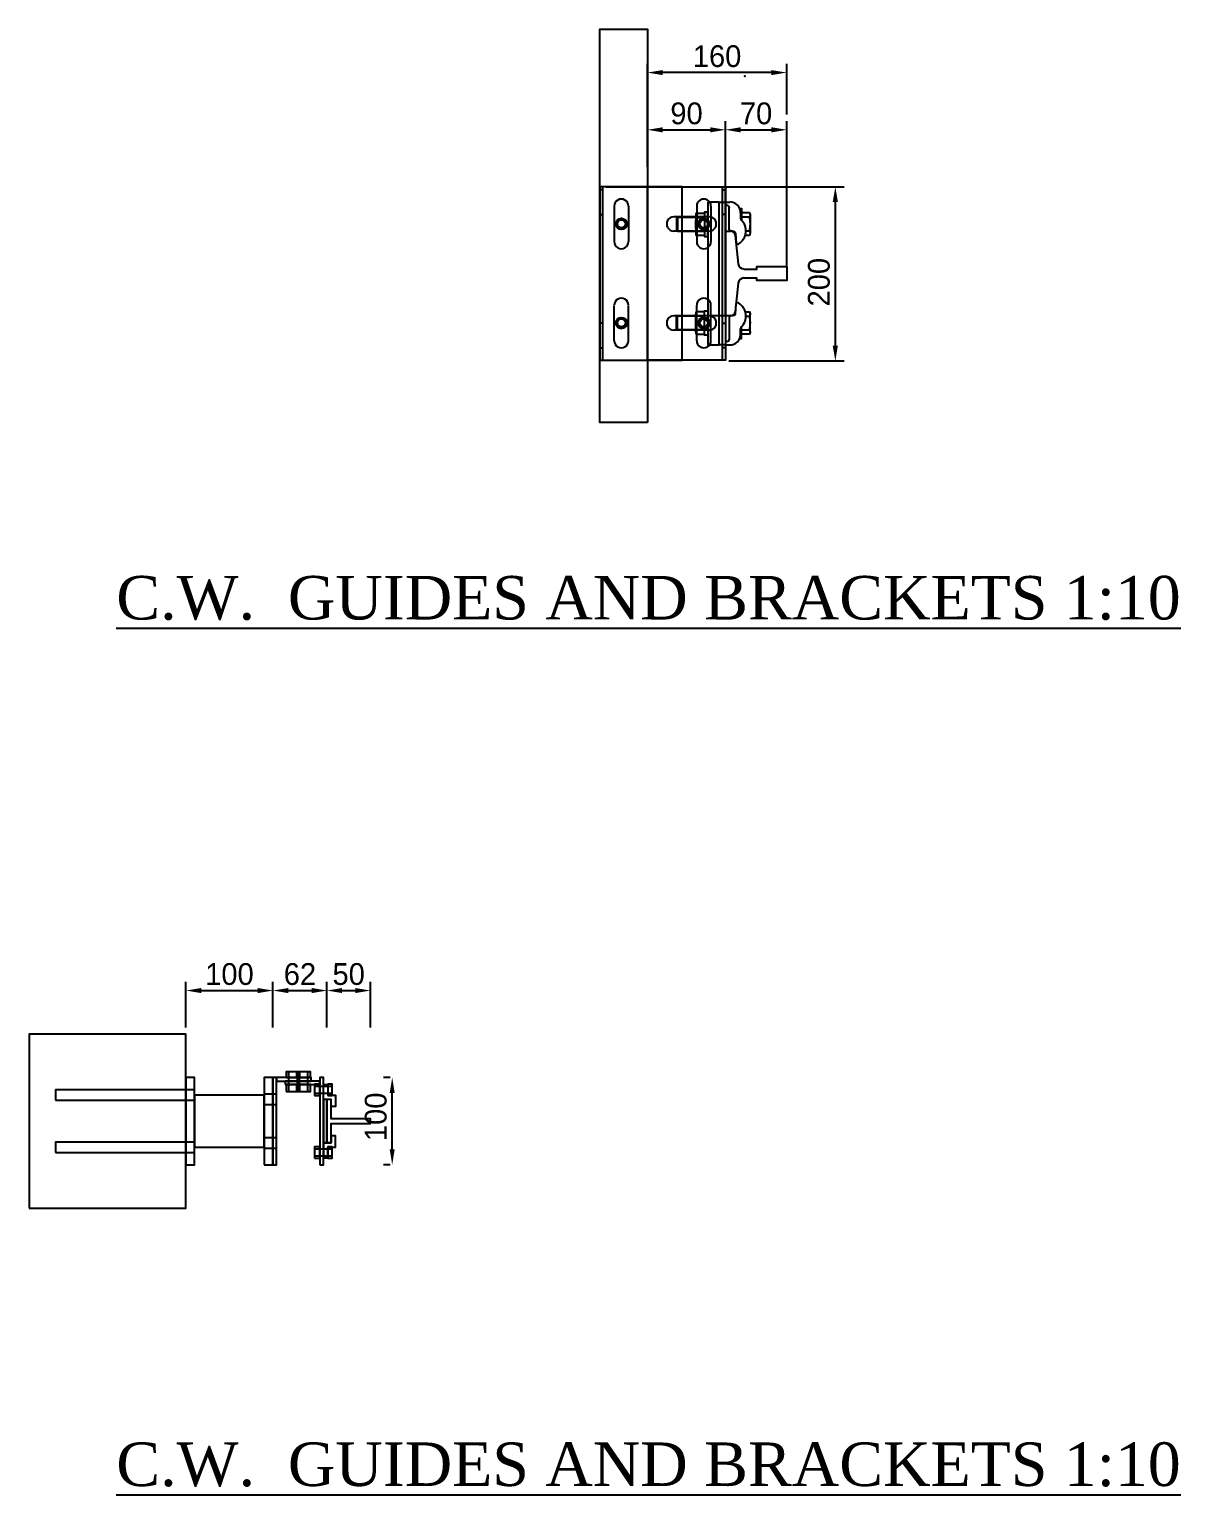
# Model space of a CAD drawing. Header units: millimetres. Extents: x -665 to 1025160, y -28012 to 4210.
# Drawn here: x 1006077 to 1007400, y 46 to 1729 of the extents above; entities that cross this region are included whole.
import ezdxf

# ---------------------------------------------------------------- set-up
doc = ezdxf.new("R2010")
doc.units = ezdxf.units.MM
for name, color, linetype in [('A-DIMS', 7, 'Continuous'), ('A-WALL', 7, 'Continuous'), ('PDF_0', 7, 'Continuous'), ('PDF_001', 7, 'Continuous'), ('PDF_gide rail', 7, 'Continuous'), ('S-ANCHOR', 7, 'Continuous'), ('S-BEAM', 7, 'Continuous'), ('S-BRACKET', 7, 'Continuous'), ('S-CLIP', 7, 'Continuous'), ('S-RAIL', 7, 'Continuous')]:
    doc.layers.add(name, color=color, linetype=linetype)
doc.styles.add('SM_STANDARD', font='arial.ttf')
doc.dimstyles.new('ISO-25', dxfattribs={"dimtxt": 2.5, "dimasz": 2.5, "dimexe": 1.25, "dimexo": 0.625, "dimtad": 1, "dimtxsty": 'Standard', "dimcen": 2.5, "dimadec": 0, "dimazin": 0, "dimtfac": 1, "dimtmove": 0, "dimatfit": 3, "dimfxl": 1, "dimarcsym": 0})

# ---------------------------------------------------------------- blocks, each defined once
blk = doc.blocks.new('SM_RAIL_BRACKET_PLAN_T50_50_5_50x40x4_P4_C40x25x5_B8_CW_ARM_G100')
at = {"layer": 'S-BRACKET'}
for points in [[(0, -50), (4, -50), (4, 50), (0, 50)], [(4, 46), (44, 46), (44, 50), (4, 50)], [(14, 42), (54, 42), (54, 46), (14, 46)], [(54, -50), (58, -50), (58, 50), (54, 50)], [(58, -25), (62, -25), (62, 25), (58, 25)]]:
    blk.add_lwpolyline(points, close=True, dxfattribs=at)
at = {"layer": 'S-CLIP'}
for points in [[(15, 50), (31, 50), (31, 56.5), (15, 56.5)], [(18, 34), (28, 34), (28, 56.5), (18, 56.5)], [(27, 50), (43, 50), (43, 56.5), (27, 56.5)], [(30, 34), (40, 34), (40, 56.5), (30, 56.5)], [(15, 34), (31, 34), (31, 42), (15, 42)], [(27, 34), (43, 34), (43, 42), (27, 42)], [(47.6, 29.6), (54, 29.6), (54, 42.4), (47.6, 42.4)], [(47.6, 32), (68.2, 32), (68.2, 40), (47.6, 40)], [(58, 25), (58, 42), (63, 42), (63, 30), (72, 30), (72, 17), (67, 17), (67, 25)], [(63, 29.6), (68.2, 29.6), (68.2, 42.4), (63, 42.4)], [(47.6, -42.4), (54, -42.4), (54, -29.6), (47.6, -29.6)], [(47.6, -40), (68.2, -40), (68.2, -32), (47.6, -32)], [(58, -25), (58, -42), (63, -42), (63, -30), (72, -30), (72, -17), (67, -17), (67, -25)], [(63, -42.4), (68.2, -42.4), (68.2, -29.6), (63, -29.6)]]:
    blk.add_lwpolyline(points, close=True, dxfattribs=at)
blk = doc.blocks.new('SM_RAIL_T50_50_5')
at = {"layer": 'S-RAIL'}
blk.add_lwpolyline([(0, -25), (5, -25), (5, -2.5), (50, -2.5), (50, 2.5), (5, 2.5), (5, 25), (0, 25)], close=True, dxfattribs=at)
blk = doc.blocks.new('*D89')
at = {"layer": 'A-DIMS', "color": 0, "lineweight": -2, "transparency": 16777216}
for p, q in [((1006257, 582.5), (1006257, 635)), ((1006274.5, 625), (1006339.5, 625)), ((1006357, 582.5), (1006357, 635))]:
    blk.add_line(p, q, dxfattribs=at)
at = {"layer": 'A-DIMS', "color": 0, "transparency": 16777216}
for points in [[(1006274.5, 627.9), (1006274.5, 622.1), (1006257, 625)], [(1006339.5, 627.9), (1006339.5, 622.1), (1006357, 625)]]:
    blk.add_solid(points, dxfattribs=at)
at = {"layer": 'Defpoints', "color": 0, "transparency": 16777216}
for p in [(1006357, 625), (1006257, 575), (1006357, 575)]:
    blk.add_point(p, dxfattribs=at)
at = {"layer": 'A-DIMS', "color": 0, "transparency": 16777216, "insert": (1006307, 643.8), "char_height": 25, "attachment_point": 5}
blk.add_mtext('100', dxfattribs=at)
blk = doc.blocks.new('*D90')
at = {"layer": 'A-DIMS', "color": 0, "lineweight": -2, "transparency": 16777216}
for p, q in [((1006357, 582.5), (1006357, 635)), ((1006374.5, 625), (1006401.5, 625)), ((1006419, 582.5), (1006419, 635))]:
    blk.add_line(p, q, dxfattribs=at)
at = {"layer": 'A-DIMS', "color": 0, "transparency": 16777216}
for points in [[(1006374.5, 627.9), (1006374.5, 622.1), (1006357, 625)], [(1006401.5, 627.9), (1006401.5, 622.1), (1006419, 625)]]:
    blk.add_solid(points, dxfattribs=at)
at = {"layer": 'Defpoints', "color": 0, "transparency": 16777216}
for p in [(1006419, 625), (1006357, 575), (1006419, 575)]:
    blk.add_point(p, dxfattribs=at)
at = {"layer": 'A-DIMS', "color": 0, "transparency": 16777216, "insert": (1006388, 643.8), "char_height": 25, "attachment_point": 5}
blk.add_mtext('62', dxfattribs=at)
blk = doc.blocks.new('*D91')
at = {"layer": 'A-DIMS', "color": 0, "lineweight": -2, "transparency": 16777216}
for p, q in [((1006419, 582.5), (1006419, 635)), ((1006436.5, 625), (1006451.5, 625)), ((1006469, 582.5), (1006469, 635))]:
    blk.add_line(p, q, dxfattribs=at)
at = {"layer": 'A-DIMS', "color": 0, "transparency": 16777216}
for points in [[(1006436.5, 627.9), (1006436.5, 622.1), (1006419, 625)], [(1006451.5, 627.9), (1006451.5, 622.1), (1006469, 625)]]:
    blk.add_solid(points, dxfattribs=at)
at = {"layer": 'Defpoints', "color": 0, "transparency": 16777216}
for p in [(1006469, 625), (1006419, 575), (1006469, 575)]:
    blk.add_point(p, dxfattribs=at)
at = {"layer": 'A-DIMS', "color": 0, "transparency": 16777216, "insert": (1006444, 643.8), "char_height": 25, "attachment_point": 5}
blk.add_mtext('50', dxfattribs=at)
blk = doc.blocks.new('*D92')
at = {"layer": 'A-DIMS', "color": 0, "lineweight": -2, "transparency": 16777216}
for p, q in [((1006491.5, 525), (1006484, 525)), ((1006494, 442.5), (1006494, 507.5)), ((1006491.5, 425), (1006484, 425))]:
    blk.add_line(p, q, dxfattribs=at)
at = {"layer": 'A-DIMS', "color": 0, "transparency": 16777216}
for points in [[(1006491.1, 507.5), (1006496.9, 507.5), (1006494, 525)], [(1006491.1, 442.5), (1006496.9, 442.5), (1006494, 425)]]:
    blk.add_solid(points, dxfattribs=at)
at = {"layer": 'Defpoints', "color": 0, "transparency": 16777216}
for p in [(1006494, 525), (1006499, 525), (1006499, 425)]:
    blk.add_point(p, dxfattribs=at)
at = {"layer": 'A-DIMS', "color": 0, "transparency": 16777216, "insert": (1006475.2, 480), "char_height": 25, "attachment_point": 5, "rotation": 90}
blk.add_mtext('100', dxfattribs=at)
blk = doc.blocks.new('*D100')
at = {"layer": 'A-DIMS', "color": 0, "lineweight": -2, "transparency": 16777216}
for p, q in [((1006787.4, 1571.1), (1006787.4, 1623.6)), ((1006876.9, 1571.1), (1006876.9, 1623.6)), ((1006804.9, 1613.6), (1006859.4, 1613.6))]:
    blk.add_line(p, q, dxfattribs=at)
at = {"layer": 'A-DIMS', "color": 0, "transparency": 16777216}
for points in [[(1006804.9, 1616.5), (1006804.9, 1610.6), (1006787.4, 1613.6)], [(1006859.4, 1616.5), (1006859.4, 1610.6), (1006876.9, 1613.6)]]:
    blk.add_solid(points, dxfattribs=at)
at = {"layer": 'Defpoints', "color": 0, "transparency": 16777216}
for p in [(1006876.9, 1613.6), (1006787.4, 1563.6), (1006876.9, 1563.6)]:
    blk.add_point(p, dxfattribs=at)
at = {"layer": 'A-DIMS', "color": 0, "transparency": 16777216, "insert": (1006832.2, 1632.3), "char_height": 25, "attachment_point": 5}
blk.add_mtext('90', dxfattribs=at)
blk = doc.blocks.new('*D101')
at = {"layer": 'A-DIMS', "color": 0, "lineweight": -2, "transparency": 16777216}
for p, q in [((1006876.9, 1469.5), (1006876.9, 1623.6)), ((1006947.3, 1457.7), (1006947.3, 1623.6)), ((1006894.4, 1613.6), (1006929.8, 1613.6))]:
    blk.add_line(p, q, dxfattribs=at)
at = {"layer": 'A-DIMS', "color": 0, "transparency": 16777216}
for points in [[(1006894.4, 1616.5), (1006894.4, 1610.6), (1006876.9, 1613.6)], [(1006929.8, 1616.5), (1006929.8, 1610.6), (1006947.3, 1613.6)]]:
    blk.add_solid(points, dxfattribs=at)
at = {"layer": 'Defpoints', "color": 0, "transparency": 16777216}
for p in [(1006947.3, 1613.6), (1006876.9, 1462), (1006947.3, 1450.2)]:
    blk.add_point(p, dxfattribs=at)
at = {"layer": 'A-DIMS', "color": 0, "transparency": 16777216, "insert": (1006912.1, 1632.3), "char_height": 25, "attachment_point": 5}
blk.add_mtext('70', dxfattribs=at)
blk = doc.blocks.new('*D102')
at = {"layer": 'A-DIMS', "color": 0, "lineweight": -2, "transparency": 16777216}
for p, q in [((1006739.9, 1548.2), (1007013.2, 1548.2)), ((1007003.2, 1365.6), (1007003.2, 1530.7)), ((1006880.9, 1348.1), (1007013.2, 1348.1))]:
    blk.add_line(p, q, dxfattribs=at)
at = {"layer": 'A-DIMS', "color": 0, "transparency": 16777216}
for points in [[(1007000.2, 1530.7), (1007006.1, 1530.7), (1007003.2, 1548.2)], [(1007000.2, 1365.6), (1007006.1, 1365.6), (1007003.2, 1348.1)]]:
    blk.add_solid(points, dxfattribs=at)
at = {"layer": 'Defpoints', "color": 0, "transparency": 16777216}
for p in [(1006732.4, 1548.2), (1007003.2, 1548.2), (1006873.4, 1348.1)]:
    blk.add_point(p, dxfattribs=at)
at = {"layer": 'A-DIMS', "color": 0, "transparency": 16777216, "insert": (1006984.4, 1438.6), "char_height": 25, "attachment_point": 5, "rotation": 90}
blk.add_mtext('200', dxfattribs=at)
blk = doc.blocks.new('*D104')
at = {"layer": 'A-DIMS', "color": 0, "lineweight": -2, "transparency": 16777216}
for p, q in [((1006787.4, 1621.1), (1006787.4, 1689.3)), ((1006947.3, 1631.1), (1006947.3, 1689.3)), ((1006929.8, 1679.3), (1006804.9, 1679.3))]:
    blk.add_line(p, q, dxfattribs=at)
at = {"layer": 'A-DIMS', "color": 0, "transparency": 16777216}
for points in [[(1006804.9, 1682.2), (1006804.9, 1676.4), (1006787.4, 1679.3)], [(1006929.8, 1682.2), (1006929.8, 1676.4), (1006947.3, 1679.3)]]:
    blk.add_solid(points, dxfattribs=at)
at = {"layer": 'Defpoints', "color": 0, "transparency": 16777216}
for p in [(1006787.4, 1679.3), (1006947.3, 1623.6), (1006787.4, 1613.6)]:
    blk.add_point(p, dxfattribs=at)
at = {"layer": 'A-DIMS', "color": 0, "transparency": 16777216, "insert": (1006867.3, 1698), "char_height": 25, "attachment_point": 5}
blk.add_mtext('160', dxfattribs=at)

msp = doc.modelspace()

# ---------------------------------------------------------------- linework, layer by layer
msp.add_line((1006947.28, 1456.552), (1006947.28, 1440.552))
msp.add_point((1006899.121, 1675.366))
at = {"layer": 'A-WALL'}
for points in [[(1006787.405, 1277.314), (1006732.405, 1277.314), (1006732.405, 1729.001), (1006787.405, 1729.001)], [(1006077, 375), (1006257, 375), (1006257, 575), (1006077, 575)]]:
    msp.add_lwpolyline(points, close=True, dxfattribs=at)
at = {"layer": 'PDF_0', "lineweight": 25, "transparency": 33554666}
for points in [[(1006732.405, 1548.177), (1006732.405, 1349.052), (1006827.155, 1349.052), (1006827.155, 1548.177)], [(1006827.155, 1349.052), (1006827.155, 1548.177), (1006732.405, 1548.177), (1006732.405, 1349.052)], [(1006735.905, 1516.177), (1006735.905, 1544.552), (1006732.405, 1544.552), (1006732.405, 1516.177)], [(1006735.905, 1516.177), (1006735.905, 1544.552), (1006732.405, 1544.552), (1006732.405, 1516.177)], [(1006876.905, 1548.177), (1006876.905, 1349.052), (1006787.405, 1349.052), (1006787.405, 1548.177)], [(1006876.905, 1548.177), (1006876.905, 1349.052), (1006827.155, 1349.052), (1006827.155, 1548.177)], [(1006827.155, 1349.052), (1006827.155, 1548.177), (1006876.905, 1548.177), (1006876.905, 1349.052)], [(1006873.405, 1516.177), (1006873.405, 1544.552), (1006876.905, 1544.552), (1006876.905, 1516.177)], [(1006873.405, 1516.177), (1006873.405, 1544.552), (1006876.905, 1544.552), (1006876.905, 1516.177)], [(1006856.78, 1519.052), (1006852.78, 1519.052), (1006852.78, 1490.927), (1006856.78, 1490.927)], [(1006856.78, 1519.052), (1006852.78, 1519.052), (1006852.78, 1490.927), (1006856.78, 1490.927)], [(1006856.78, 1530.552), (1006856.78, 1366.552), (1006869.78, 1366.552), (1006869.78, 1530.552), (1006876.905, 1530.552), (1006876.905, 1366.552), (1006869.78, 1366.552), (1006869.78, 1530.552)], [(1006856.78, 1530.552), (1006856.78, 1366.552), (1006869.78, 1366.552), (1006869.78, 1530.552), (1006876.905, 1530.552), (1006876.905, 1366.552), (1006869.78, 1366.552), (1006869.78, 1530.552)], [(1006856.78, 1377.677), (1006852.78, 1377.677), (1006852.78, 1405.802), (1006856.78, 1405.802)], [(1006856.78, 1377.677), (1006852.78, 1377.677), (1006852.78, 1405.802), (1006856.78, 1405.802)], [(1006735.905, 1363.177), (1006735.905, 1391.677), (1006732.405, 1391.677), (1006732.405, 1363.177)], [(1006735.905, 1363.177), (1006735.905, 1391.677), (1006732.405, 1391.677), (1006732.405, 1363.177)], [(1006735.905, 1363.177), (1006735.905, 1391.677), (1006732.405, 1391.677), (1006732.405, 1363.177)], [(1006735.905, 1363.177), (1006735.905, 1391.677), (1006732.405, 1391.677), (1006732.405, 1363.177)], [(1006873.405, 1363.177), (1006873.405, 1391.677), (1006876.905, 1391.677), (1006876.905, 1363.177)], [(1006873.405, 1363.177), (1006873.405, 1391.677), (1006876.905, 1391.677), (1006876.905, 1363.177)], [(1006873.405, 1363.177), (1006873.405, 1391.677), (1006876.905, 1391.677), (1006876.905, 1363.177)], [(1006873.405, 1363.177), (1006873.405, 1391.677), (1006876.905, 1391.677), (1006876.905, 1363.177)]]:
    msp.add_lwpolyline(points, close=True, dxfattribs=at)
for points in [[(1006735.905, 1349.052), (1006735.905, 1548.177)], [(1006735.905, 1349.052), (1006735.905, 1548.177)], [(1006873.405, 1349.052), (1006873.405, 1548.177)], [(1006873.405, 1349.052), (1006873.405, 1548.177)], [(1006732.155, 1514.802), (1006732.155, 1514.802)], [(1006732.155, 1514.802), (1006732.155, 1514.802)], [(1006749.155, 1525.802), (1006749.155, 1485.177)], [(1006749.155, 1525.802), (1006749.155, 1485.177)], [(1006765.405, 1525.802), (1006765.405, 1485.177)], [(1006765.405, 1525.802), (1006765.405, 1485.177)], [(1006842.78, 1515.427), (1006842.78, 1494.677)], [(1006842.78, 1515.427), (1006842.78, 1494.677)], [(1006843.78, 1517.802), (1006852.78, 1517.802)], [(1006843.78, 1517.802), (1006852.78, 1517.802)], [(1006843.905, 1525.802), (1006843.905, 1485.177)], [(1006843.905, 1525.802), (1006843.905, 1485.177)], [(1006860.155, 1525.802), (1006860.155, 1485.177)], [(1006860.155, 1525.802), (1006860.155, 1485.177)], [(1006878.78, 1526.552), (1006876.905, 1526.552), (1006876.905, 1530.552), (1006881.78, 1530.552)], [(1006876.905, 1530.552), (1006876.905, 1530.552)], [(1006878.78, 1526.552), (1006876.905, 1526.552), (1006876.905, 1530.552), (1006881.78, 1530.552)], [(1006876.905, 1530.552), (1006876.905, 1530.552)], [(1006880.28, 1530.552), (1006880.28, 1530.552)], [(1006880.28, 1530.552), (1006880.28, 1530.552)], [(1006881.28, 1499.052), (1006881.28, 1524.052)], [(1006881.28, 1499.052), (1006881.28, 1524.052)], [(1006893.28, 1523.052), (1006895.28, 1523.052), (1006895.28, 1509.677)], [(1006893.28, 1523.052), (1006895.28, 1523.052), (1006895.28, 1509.677)], [(1006894.28, 1518.052), (1006894.28, 1511.927)], [(1006894.28, 1518.052), (1006894.28, 1511.927)], [(1006904.405, 1518.177), (1006895.28, 1518.177)], [(1006904.405, 1518.177), (1006895.28, 1518.177)], [(1006905.405, 1515.802), (1006905.405, 1495.052)], [(1006905.405, 1515.802), (1006905.405, 1495.052)], [(1006858.155, 1513.552), (1006817.53, 1513.552)], [(1006858.155, 1513.552), (1006817.53, 1513.552)], [(1006821.655, 1513.052), (1006821.655, 1497.052)], [(1006821.655, 1513.052), (1006821.655, 1497.052)], [(1006852.78, 1509.677), (1006856.78, 1508.302)], [(1006852.78, 1509.677), (1006856.78, 1508.302)], [(1006852.78, 1501.802), (1006856.78, 1500.427)], [(1006852.78, 1501.802), (1006856.78, 1500.427)], [(1006904.405, 1513.427), (1006895.28, 1513.427)], [(1006904.405, 1513.427), (1006895.28, 1513.427)], [(1006858.155, 1497.302), (1006817.53, 1497.302)], [(1006858.155, 1497.302), (1006817.53, 1497.302)], [(1006852.78, 1492.302), (1006843.78, 1492.302)], [(1006852.78, 1492.302), (1006843.78, 1492.302)], [(1006886.78, 1496.677), (1006884.905, 1497.052), (1006882.905, 1497.052)], [(1006886.78, 1496.677), (1006884.905, 1497.052), (1006882.905, 1497.052)], [(1006891.28, 1482.302), (1006890.78, 1482.302)], [(1006891.28, 1482.302), (1006890.78, 1482.302)], [(1006899.78, 1492.677), (1006904.405, 1492.677)], [(1006899.78, 1492.677), (1006904.405, 1492.677)], [(1006900.405, 1497.427), (1006904.405, 1497.427)], [(1006900.405, 1497.427), (1006904.405, 1497.427)], [(1006888.405, 1402.302), (1006889.405, 1414.052)], [(1006888.405, 1402.302), (1006889.405, 1414.052)], [(1006891.28, 1414.802), (1006890.78, 1414.802)], [(1006891.28, 1414.802), (1006890.78, 1414.802)], [(1006749.155, 1371.302), (1006749.155, 1411.927)], [(1006749.155, 1371.302), (1006749.155, 1411.927)], [(1006765.405, 1371.302), (1006765.405, 1411.927)], [(1006765.405, 1371.302), (1006765.405, 1411.927)], [(1006858.155, 1399.802), (1006817.53, 1399.802)], [(1006858.155, 1399.802), (1006817.53, 1399.802)], [(1006852.78, 1383.677), (1006821.655, 1383.677), (1006820.655, 1384.677), (1006820.655, 1398.802), (1006821.655, 1399.802), (1006852.78, 1399.802), (1006843.78, 1399.802)], [(1006852.78, 1383.677), (1006821.655, 1383.677), (1006820.655, 1384.677), (1006820.655, 1398.802), (1006821.655, 1399.802), (1006852.78, 1399.802), (1006843.78, 1399.802)], [(1006821.655, 1383.677), (1006821.655, 1399.802)], [(1006821.655, 1383.677), (1006821.655, 1399.802)], [(1006842.78, 1381.302), (1006842.78, 1402.177)], [(1006842.78, 1381.302), (1006842.78, 1402.177)], [(1006852.78, 1404.552), (1006843.78, 1404.552)], [(1006852.78, 1404.552), (1006843.78, 1404.552)], [(1006843.905, 1371.302), (1006843.905, 1411.927)], [(1006843.905, 1371.302), (1006843.905, 1411.927)], [(1006844.155, 1400.302), (1006876.905, 1400.302)], [(1006844.155, 1400.302), (1006876.905, 1400.302)], [(1006860.155, 1371.302), (1006860.155, 1411.927)], [(1006860.155, 1371.302), (1006860.155, 1411.927)], [(1006875.905, 1401.177), (1006875.905, 1401.177)], [(1006875.905, 1401.177), (1006875.905, 1401.177)], [(1006881.28, 1398.052), (1006881.28, 1373.052)], [(1006881.28, 1398.052), (1006881.28, 1373.052)], [(1006886.78, 1400.427), (1006884.905, 1400.052), (1006882.905, 1400.052)], [(1006886.78, 1400.427), (1006884.905, 1400.052), (1006882.905, 1400.052)], [(1006899.78, 1404.427), (1006904.405, 1404.427)], [(1006899.78, 1404.427), (1006904.405, 1404.427)], [(1006900.405, 1399.677), (1006904.405, 1399.677)], [(1006900.405, 1399.677), (1006904.405, 1399.677)], [(1006905.405, 1381.177), (1006905.405, 1402.052)], [(1006905.405, 1381.177), (1006905.405, 1402.052)], [(1006858.155, 1383.552), (1006817.53, 1383.552)], [(1006858.155, 1383.552), (1006817.53, 1383.552)], [(1006852.78, 1395.052), (1006856.78, 1396.427)], [(1006852.78, 1395.052), (1006856.78, 1396.427)], [(1006852.78, 1387.052), (1006856.78, 1388.552)], [(1006852.78, 1387.052), (1006856.78, 1388.552)], [(1006893.28, 1374.052), (1006895.28, 1374.052), (1006895.28, 1387.427)], [(1006893.28, 1374.052), (1006895.28, 1374.052), (1006895.28, 1387.427)], [(1006894.28, 1379.052), (1006894.28, 1385.052)], [(1006894.28, 1379.052), (1006894.28, 1385.052)], [(1006904.405, 1383.552), (1006895.28, 1383.552)], [(1006904.405, 1383.552), (1006895.28, 1383.552)], [(1006843.78, 1379.052), (1006852.78, 1379.052)], [(1006843.78, 1379.052), (1006852.78, 1379.052)], [(1006878.78, 1370.552), (1006876.905, 1370.552)], [(1006878.78, 1370.552), (1006876.905, 1370.552)], [(1006876.905, 1366.552), (1006881.78, 1366.552)], [(1006876.905, 1366.552), (1006881.78, 1366.552)], [(1006880.28, 1366.552), (1006880.28, 1366.552)], [(1006880.28, 1366.552), (1006880.28, 1366.552)], [(1006904.405, 1378.927), (1006895.28, 1378.927)], [(1006904.405, 1378.927), (1006895.28, 1378.927)]]:
    msp.add_lwpolyline(points, dxfattribs=at)
for points in [[(1006843.78, 1513.052), (1006852.78, 1513.052), (1006821.655, 1513.052), (1006820.655, 1512.052), (1006820.655, 1498.052), (1006821.655, 1497.052), (1006852.78, 1497.052), (1006843.78, 1497.052, -0.12499223), (1006843.786, 1513.161)], [(1006843.78, 1513.052), (1006852.78, 1513.052), (1006821.655, 1513.052), (1006820.655, 1512.052), (1006820.655, 1498.052), (1006821.655, 1497.052), (1006852.78, 1497.052), (1006843.78, 1497.052, -0.12499223), (1006843.786, 1513.161)], [(1006888.405, 1494.802), (1006889.405, 1483.052, 0.19899444), (1006889.516, 1482.877)], [(1006888.405, 1494.802), (1006889.405, 1483.052, 0.19899444), (1006889.516, 1482.877)]]:
    msp.add_lwpolyline(points, format="xyb", dxfattribs=at)
for centre in [(1006757.343, 1505.49), (1006757.343, 1505.49), (1006852.093, 1505.49), (1006852.093, 1505.49), (1006757.343, 1391.74), (1006757.343, 1391.74), (1006852.093, 1391.74), (1006852.093, 1391.74)]:
    msp.add_circle(centre, 6.438, dxfattribs=at)
for centre, radius, start, end in [((1006757.343, 1525.865), 8.187, 359.999609, 180.000391), ((1006757.343, 1525.865), 8.187, 359.999609, 180.000391), ((1006852.093, 1525.865), 8.187, 359.999609, 180.000391), ((1006852.093, 1525.865), 8.187, 359.999609, 180.000391), ((1006846.093, 1515.49), 3.313, 133.898037, 226.101963), ((1006846.093, 1515.49), 3.313, 133.898037, 226.101963), ((1006878.843, 1524.115), 2.562, 359.999418, 90.000582), ((1006878.843, 1524.115), 2.562, 359.999418, 90.000582), ((1006881.843, 1518.115), 12.562, 359.999721, 90.000279), ((1006881.843, 1518.115), 12.562, 359.999721, 90.000279), ((1006902.218, 1515.865), 3.313, 313.898037, 46.101963), ((1006902.218, 1515.865), 3.313, 313.898037, 46.101963), ((1006817.593, 1505.49), 8.187, 89.999609, 270.000391), ((1006817.593, 1505.49), 8.187, 89.999609, 270.000391), ((1006858.218, 1505.49), 8.187, 269.999609, 90.000391), ((1006858.218, 1505.49), 8.187, 269.999609, 90.000391), ((1006883.343, 1499.115), 2.062, 180.000758, 258.690973), ((1006883.343, 1499.115), 2.062, 180.000758, 258.690973), ((1006882.843, 1497.49), 17.562, 302.996862, 44.983613), ((1006882.843, 1497.49), 17.562, 302.996862, 44.983613), ((1006897.468, 1511.99), 3.062, 179.99889, 224.985495), ((1006897.468, 1511.99), 3.062, 179.99889, 224.985495), ((1006872.843, 1505.49), 32.688, 345.750844, 14.249156), ((1006872.843, 1505.49), 32.688, 345.750844, 14.249156), ((1006757.343, 1485.24), 8.187, 179.999609, 0.000391), ((1006757.343, 1485.24), 8.187, 179.999609, 0.000391), ((1006846.093, 1494.74), 3.313, 133.898037, 226.101963), ((1006846.093, 1494.74), 3.313, 133.898037, 226.101963), ((1006852.093, 1485.24), 8.187, 179.999609, 0.000391), ((1006852.093, 1485.24), 8.187, 179.999609, 0.000391), ((1006886.468, 1494.74), 2.062, 2.039683, 78.692163), ((1006886.468, 1494.74), 2.062, 2.039683, 78.692163), ((1006890.843, 1484.365), 2.063, 229.695512, 269.998129), ((1006890.843, 1484.365), 2.063, 229.695512, 269.998129), ((1006891.343, 1484.365), 2.063, 270.007291, 302.995353), ((1006891.343, 1484.365), 2.063, 270.007291, 302.995353), ((1006902.218, 1495.115), 3.313, 313.898037, 46.101963), ((1006902.218, 1495.115), 3.313, 313.898037, 46.101963), ((1006757.343, 1411.99), 8.187, 359.999609, 180.000391), ((1006757.343, 1411.99), 8.187, 359.999609, 180.000391), ((1006852.093, 1411.99), 8.187, 359.999609, 180.000391), ((1006852.093, 1411.99), 8.187, 359.999609, 180.000391), ((1006889.718, 1414.115), 0.313, 130.340701, 175.242308), ((1006889.718, 1414.115), 0.313, 130.340701, 175.242308), ((1006890.843, 1412.865), 2.062, 89.999346, 130.307013), ((1006890.843, 1412.865), 2.062, 89.999346, 130.307013), ((1006891.343, 1412.865), 2.063, 57.002096, 89.99526), ((1006891.343, 1412.865), 2.063, 57.002096, 89.99526), ((1006882.843, 1399.74), 17.562, 315.016162, 57.002784), ((1006882.843, 1399.74), 17.562, 315.016162, 57.002784), ((1006817.593, 1391.74), 8.187, 89.999609, 270.000391), ((1006817.593, 1391.74), 8.187, 89.999609, 270.000391), ((1006846.093, 1402.24), 3.313, 133.898037, 226.101963), ((1006846.093, 1402.24), 3.313, 133.898037, 226.101963), ((1006875.468, 1391.865), 32.688, 165.750844, 194.249156), ((1006875.468, 1391.865), 32.688, 165.750844, 194.249156), ((1006858.218, 1391.74), 8.187, 269.999609, 90.000391), ((1006858.218, 1391.74), 8.187, 269.999609, 90.000391), ((1006883.343, 1398.115), 2.062, 101.309027, 179.999242), ((1006883.343, 1398.115), 2.062, 101.309027, 179.999242), ((1006886.468, 1402.365), 2.062, 281.307837, 357.960317), ((1006886.468, 1402.365), 2.062, 281.307837, 357.960317), ((1006902.218, 1402.115), 3.313, 313.898037, 46.101963), ((1006902.218, 1402.115), 3.313, 313.898037, 46.101963), ((1006872.843, 1391.74), 32.688, 345.750844, 14.249156), ((1006872.843, 1391.74), 32.688, 345.750844, 14.249156), ((1006846.093, 1381.365), 3.313, 133.898037, 226.101963), ((1006846.093, 1381.365), 3.313, 133.898037, 226.101963), ((1006897.468, 1385.115), 3.062, 135.014505, 180.00111), ((1006897.468, 1385.115), 3.062, 135.014505, 180.00111), ((1006902.218, 1381.24), 3.313, 313.898037, 46.101963), ((1006902.218, 1381.24), 3.313, 313.898037, 46.101963), ((1006757.343, 1371.365), 8.187, 179.999609, 0.000391), ((1006757.343, 1371.365), 8.187, 179.999609, 0.000391), ((1006852.093, 1371.365), 8.187, 179.999609, 0.000391), ((1006852.093, 1371.365), 8.187, 179.999609, 0.000391), ((1006878.843, 1373.115), 2.562, 269.999418, 0.000582), ((1006878.843, 1373.115), 2.562, 269.999418, 0.000582), ((1006881.843, 1379.115), 12.562, 269.999721, 0.000279), ((1006881.843, 1379.115), 12.562, 269.999721, 0.000279)]:
    msp.add_arc(centre, radius, start, end, dxfattribs=at)
at = {"layer": 'PDF_001', "lineweight": 25, "transparency": 33554666}
for points in [[(1006751.905, 1508.427), (1006751.905, 1502.427), (1006757.28, 1499.427), (1006762.53, 1502.427), (1006762.53, 1508.427), (1006757.28, 1511.552)], [(1006751.905, 1508.427), (1006751.905, 1502.427), (1006757.28, 1499.427), (1006762.53, 1502.427), (1006762.53, 1508.427), (1006757.28, 1511.552)], [(1006846.78, 1508.427), (1006846.78, 1502.427), (1006852.03, 1499.427), (1006857.28, 1502.427), (1006857.28, 1508.427), (1006852.03, 1511.552)], [(1006846.78, 1508.427), (1006846.78, 1502.427), (1006852.03, 1499.427), (1006857.28, 1502.427), (1006857.28, 1508.427), (1006852.03, 1511.552)], [(1006751.905, 1394.677), (1006751.905, 1388.677), (1006757.28, 1385.552), (1006762.53, 1388.677), (1006762.53, 1394.677), (1006757.28, 1397.802)], [(1006751.905, 1394.677), (1006751.905, 1388.677), (1006757.28, 1385.552), (1006762.53, 1388.677), (1006762.53, 1394.677), (1006757.28, 1397.802)], [(1006846.78, 1394.677), (1006846.78, 1388.677), (1006852.03, 1385.552), (1006857.28, 1388.677), (1006857.28, 1394.677), (1006852.03, 1397.802)], [(1006846.78, 1394.677), (1006846.78, 1388.677), (1006852.03, 1385.552), (1006857.28, 1388.677), (1006857.28, 1394.677), (1006852.03, 1397.802)]]:
    msp.add_lwpolyline(points, close=True, dxfattribs=at)
for centre in [(1006757.343, 1505.49), (1006757.343, 1505.49), (1006852.093, 1505.49), (1006852.093, 1505.49), (1006757.343, 1391.74), (1006757.343, 1391.74), (1006852.093, 1391.74), (1006852.093, 1391.74)]:
    msp.add_circle(centre, 4.563, dxfattribs=at)
at = {"layer": 'PDF_gide rail', "lineweight": 25, "transparency": 33554666}
for points in [[(1006882.905, 1400.052), (1006876.905, 1400.052), (1006876.905, 1497.052), (1006882.905, 1497.052)], [(1006882.905, 1400.052), (1006876.905, 1400.052), (1006876.905, 1497.052), (1006882.905, 1497.052)], [(1006888.28, 1492.177), (1006891.655, 1459.552)], [(1006888.28, 1492.177), (1006891.655, 1459.552)], [(1006898.155, 1453.677), (1006912.905, 1453.677), (1006912.905, 1456.552), (1006947.28, 1456.552), (1006947.28, 1440.552), (1006912.905, 1440.552), (1006912.905, 1443.302), (1006898.155, 1443.302)], [(1006898.155, 1453.677), (1006912.905, 1453.677), (1006912.905, 1456.552), (1006947.28, 1456.552), (1006947.28, 1440.552), (1006912.905, 1440.552), (1006912.905, 1443.302), (1006898.155, 1443.302)], [(1006891.655, 1437.427), (1006888.28, 1404.927)], [(1006891.655, 1437.427), (1006888.28, 1404.927)]]:
    msp.add_lwpolyline(points, dxfattribs=at)
for centre, radius, start, end in [((1006882.968, 1491.615), 5.437, 5.744668, 90.000528), ((1006882.968, 1491.615), 5.437, 5.744668, 90.000528), ((1006898.218, 1460.365), 6.562, 185.74536, 270.000133), ((1006898.218, 1460.365), 6.562, 185.74536, 270.000133), ((1006898.218, 1436.865), 6.563, 90.00058, 174.253927), ((1006898.218, 1436.865), 6.563, 90.00058, 174.253927), ((1006882.968, 1405.49), 5.437, 269.999472, 354.255332), ((1006882.968, 1405.49), 5.437, 269.999472, 354.255332)]:
    msp.add_arc(centre, radius, start, end, dxfattribs=at)
at = {"layer": 'S-ANCHOR'}
for points in [[(1006107, 499), (1006267, 499), (1006267, 511), (1006107, 511)], [(1006347, 494), (1006361, 494), (1006361, 506), (1006347, 506)], [(1006347, 444), (1006361, 444), (1006361, 456), (1006347, 456)], [(1006107, 439), (1006267, 439), (1006267, 451), (1006107, 451)]]:
    msp.add_lwpolyline(points, close=True, dxfattribs=at)
at = {"layer": 'S-BEAM'}
msp.add_lwpolyline([(1006267, 445), (1006347, 445), (1006347, 505), (1006267, 505)], close=True, dxfattribs=at)
at = {"layer": 'S-BRACKET'}
for points in [[(1006257, 425), (1006267, 425), (1006267, 525), (1006257, 525)], [(1006347, 425), (1006357, 425), (1006357, 525), (1006347, 525)]]:
    msp.add_lwpolyline(points, close=True, dxfattribs=at)

# ---------------------------------------------------------------- block references
msp.add_blockref('SM_RAIL_BRACKET_PLAN_T50_50_5_50x40x4_P4_C40x25x5_B8_CW_ARM_G100', (1006357, 475), dxfattribs=at)
at = {"layer": 'S-RAIL'}
msp.add_blockref('SM_RAIL_T50_50_5', (1006419, 475), dxfattribs=at)

# ---------------------------------------------------------------- texts
at = {"char_height": 50, "attachment_point": 1, "style": 'SM_STANDARD'}
for insert in [(1006177, 1101.198), (1006177, 106)]:
    msp.add_mtext('{\\Fcent|c0;\\LC.W.  GUIDES AND BRACKETS 1:10}', dxfattribs=dict(at, insert=insert))

# ---------------------------------------------------------------- dimensions: what is measured, and where the dimension line sits
at = {"layer": 'A-DIMS'}
for base, p1, p2, override, picture, middle in [((1006787.405, 1679.281), (1006947.28, 1623.552), (1006787.405, 1613.552), {"dimtxt": 25, "dimasz": 17.5, "dimexe": 10, "dimexo": 7.5, "dimgap": 6.25, "dimdec": 0}, '*D104', (1006867.343, 1698.031)), ((1006947.28, 1613.552), (1006876.905, 1462.04), (1006947.28, 1450.165), {"dimscale": 1, "dimtxt": 25, "dimasz": 17.5, "dimexe": 10, "dimexo": 7.5, "dimgap": 6.25, "dimtad": 1, "dimdec": 0}, '*D101', (1006912.093, 1632.302)), ((1006357, 625), (1006257, 575), (1006357, 575), {"dimscale": 1, "dimtxt": 25, "dimasz": 17.5, "dimexe": 10, "dimexo": 7.5, "dimgap": 6.25, "dimtad": 1, "dimdec": 0}, '*D89', (1006307, 643.75)), ((1006419, 625), (1006357, 575), (1006419, 575), {"dimscale": 1, "dimtxt": 25, "dimasz": 17.5, "dimexe": 10, "dimexo": 7.5, "dimgap": 6.25, "dimtad": 1, "dimdec": 0}, '*D90', (1006388, 643.75)), ((1006469, 625), (1006419, 575), (1006469, 575), {"dimscale": 1, "dimtxt": 25, "dimasz": 17.5, "dimexe": 10, "dimexo": 7.5, "dimgap": 6.25, "dimtad": 1, "dimdec": 0}, '*D91', (1006444, 643.75))]:
    dim = msp.add_linear_dim(base=base, p1=p1, p2=p2, dimstyle='ISO-25', override=override, dxfattribs=at)
    dim.commit()
    dim.dimension.update_dxf_attribs({"geometry": picture, "text_midpoint": middle})
dim = msp.add_linear_dim(base=(1006876.90533, 1613.55234), p1=(1006787.40532, 1563.55234), p2=(1006876.90533, 1563.55234), dimstyle='ISO-25', override={"dimtxt": 25, "dimasz": 17.5, "dimexe": 10, "dimexo": 7.5, "dimgap": 6.25, "dimdec": 0}, dxfattribs=at)
dim.commit()
dim.dimension.update_dxf_attribs({"geometry": '*D100', "text_midpoint": (1006832.15533, 1613.55234), "dimtype": 160})
for base, p1, p2, override, picture, middle in [((1007003.163, 1548.177), (1006873.405, 1348.052), (1006732.405, 1548.177), {"dimtxt": 25, "dimasz": 17.5, "dimexe": 10, "dimexo": 7.5, "dimgap": 6.25, "dimdec": 0}, '*D102', (1007003.163, 1438.552)), ((1006494, 525), (1006499, 425), (1006499, 525), {"dimscale": 1, "dimtxt": 25, "dimasz": 17.5, "dimexe": 10, "dimexo": 7.5, "dimgap": 6.25, "dimtad": 1, "dimdec": 0}, '*D92', (1006494, 480))]:
    dim = msp.add_linear_dim(base=base, p1=p1, p2=p2, angle=90, dimstyle='ISO-25', override=override, dxfattribs=at)
    dim.commit()
    dim.dimension.update_dxf_attribs({"geometry": picture, "text_midpoint": middle, "dimtype": 160})

doc.saveas('drawing.dxf')
